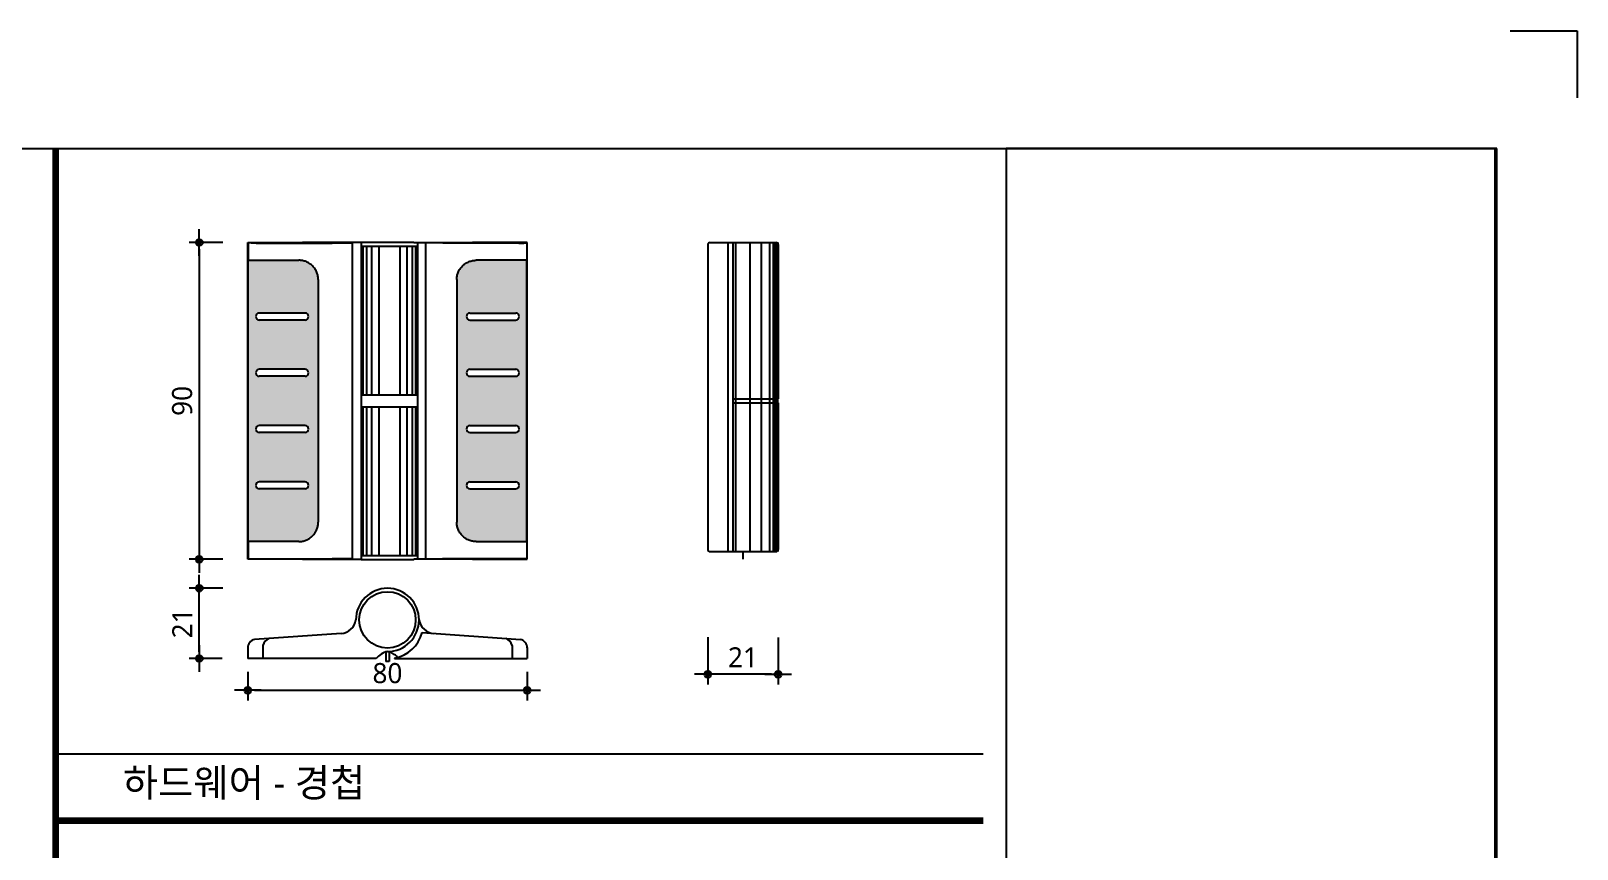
# Model space of a CAD drawing. Extents: x -256 to 8104, y -176 to 5714.
# Drawn here: x 5795 to 8104, y 4492 to 5714 of the extents above; entities that cross this region are included whole.
import ezdxf
from ezdxf.enums import TextEntityAlignment as Align

# ---------------------------------------------------------------- set-up
doc = ezdxf.new("R2010")
doc.units = 0
doc.header["$LTSCALE"] = 30
doc.layers.get('0').update_dxf_attribs({"linetype": 'CONTINUOUS'})
doc.layers.get('DEFPOINTS').update_dxf_attribs({"linetype": 'CONTINUOUS'})
for name, color, linetype in [('curior-0Line', 252, 'CONTINUOUS'), ('DIM', 7, 'CONTINUOUS'), ('TIT', 3, 'CONTINUOUS'), ('부자재', 4, 'CONTINUOUS'), ('해치', 8, 'CONTINUOUS')]:
    doc.layers.add(name, color=color, linetype=linetype)
doc.styles.add('돋움', font='malgun.ttf')
doc.dimstyles.new('10', dxfattribs={"dimscale": 10, "dimtxt": 3, "dimasz": 1, "dimexe": 1.5, "dimexo": 2, "dimgap": 1, "dimtad": 1, "dimdec": 0, "dimlunit": 6, "dimtxsty": '돋움', "dimblk": 'DIMDOT', "dimcen": -1, "dimdle": 1.5, "dimclrt": 3, "dimazin": 3, "dimtfac": 1, "dimtdec": 0, "dimtix": 1, "dimtmove": 2, "dimatfit": 3, "dimldrblk": 'DIMDOT', "dimarcsym": 0})

# ---------------------------------------------------------------- blocks, each defined once
blk = doc.blocks.new('DIMDOT')
at = {"linetype": 'Continuous'}
blk.add_line((-2, 0), (2, 0), dxfattribs=at)
for radius in [0.5, 0.25]:
    blk.add_circle((0, 0), radius, dxfattribs=at)
blk = doc.blocks.new('*D31')
at = {"layer": 'DEFPOINTS', "color": 0, "ltscale": 10, "transparency": 16777216}
for p in [(14422.8, 5574), (14367.8, 5100.9), (14422.8, 5100.9)]:
    blk.add_point(p, dxfattribs=at)
at = {"layer": 'DIM', "color": 0, "lineweight": -2, "ltscale": 10, "transparency": 16777216}
for p, q in [((14402.8, 5574), (14352.8, 5574)), ((14367.8, 5564), (14367.8, 5110.9)), ((14402.8, 5100.9), (14352.8, 5100.9))]:
    blk.add_line(p, q, dxfattribs=at)
at = {"layer": 'DIM', "color": 0, "lineweight": -2, "ltscale": 10, "transparency": 16777216, "xscale": 10, "yscale": 10, "zscale": 10}
for p, rotation in [((14367.8, 5574), 90), ((14367.8, 5100.9), 270)]:
    blk.add_blockref('DIMDOT', p, dxfattribs=dict(at, rotation=rotation))
at = {"layer": 'DIM', "color": 3, "ltscale": 10, "transparency": 16777216, "insert": (14342.3, 5337.5), "char_height": 30, "attachment_point": 5, "rotation": 90, "style": '돋움'}
blk.add_mtext('90', dxfattribs=at)
blk = doc.blocks.new('*D32')
at = {"layer": 'DEFPOINTS', "color": 0, "ltscale": 10, "transparency": 16777216}
for p in [(14440.4, 4952.7), (14857.5, 4952.7), (14857.5, 4905.3)]:
    blk.add_point(p, dxfattribs=at)
at = {"layer": 'DIM', "color": 0, "lineweight": -2, "ltscale": 10, "transparency": 16777216}
for p, q in [((14440.4, 4932.7), (14440.4, 4890.3)), ((14857.5, 4932.7), (14857.5, 4890.3)), ((14450.4, 4905.3), (14847.5, 4905.3))]:
    blk.add_line(p, q, dxfattribs=at)
at = {"layer": 'DIM', "color": 0, "lineweight": -2, "ltscale": 10, "transparency": 16777216, "xscale": 10, "yscale": 10, "zscale": 10, "rotation": 180}
blk.add_blockref('DIMDOT', (14440.4, 4905.3), dxfattribs=at)
at = {"layer": 'DIM', "color": 0, "lineweight": -2, "ltscale": 10, "transparency": 16777216, "xscale": 10, "yscale": 10, "zscale": 10}
blk.add_blockref('DIMDOT', (14857.5, 4905.3), dxfattribs=at)
at = {"layer": 'DIM', "color": 3, "ltscale": 10, "transparency": 16777216, "insert": (14648.9, 4930.8), "char_height": 30, "attachment_point": 5, "style": '돋움'}
blk.add_mtext('80', dxfattribs=at)
blk = doc.blocks.new('*D33')
at = {"layer": 'DEFPOINTS', "color": 0, "ltscale": 10, "transparency": 16777216}
for p in [(14367.8, 5057.7), (14422.8, 5057.7), (14422.1, 4952.7)]:
    blk.add_point(p, dxfattribs=at)
at = {"layer": 'DIM', "color": 0, "lineweight": -2, "ltscale": 10, "transparency": 16777216}
for p, q in [((14402.8, 5057.7), (14352.8, 5057.7)), ((14367.8, 4962.7), (14367.8, 5047.7)), ((14402.1, 4952.7), (14352.8, 4952.7))]:
    blk.add_line(p, q, dxfattribs=at)
at = {"layer": 'DIM', "color": 0, "lineweight": -2, "ltscale": 10, "transparency": 16777216, "xscale": 10, "yscale": 10, "zscale": 10}
for p, rotation in [((14367.8, 5057.7), 90), ((14367.8, 4952.7), 270)]:
    blk.add_blockref('DIMDOT', p, dxfattribs=dict(at, rotation=rotation))
at = {"layer": 'DIM', "color": 3, "ltscale": 10, "transparency": 16777216, "insert": (14342.5, 5005.2), "char_height": 30, "attachment_point": 5, "rotation": 90, "style": '돋움'}
blk.add_mtext('21', dxfattribs=at)
blk = doc.blocks.new('*D34')
at = {"layer": 'DEFPOINTS', "color": 0, "ltscale": 10, "transparency": 16777216}
for p in [(15127.3, 5004.9), (15232.3, 5004.1), (15127.3, 4929.2)]:
    blk.add_point(p, dxfattribs=at)
at = {"layer": 'DIM', "color": 0, "lineweight": -2, "ltscale": 10, "transparency": 16777216}
for p, q in [((15127.3, 4984.9), (15127.3, 4914.2)), ((15232.3, 4984.1), (15232.3, 4914.2)), ((15222.3, 4929.2), (15137.3, 4929.2))]:
    blk.add_line(p, q, dxfattribs=at)
at = {"layer": 'DIM', "color": 0, "lineweight": -2, "ltscale": 10, "transparency": 16777216, "xscale": 10, "yscale": 10, "zscale": 10, "rotation": 180}
blk.add_blockref('DIMDOT', (15127.3, 4929.2), dxfattribs=at)
at = {"layer": 'DIM', "color": 0, "lineweight": -2, "ltscale": 10, "transparency": 16777216, "xscale": 10, "yscale": 10, "zscale": 10}
blk.add_blockref('DIMDOT', (15232.3, 4929.2), dxfattribs=at)
at = {"layer": 'DIM', "color": 3, "ltscale": 10, "transparency": 16777216, "insert": (15179.8, 4954.5), "char_height": 30, "attachment_point": 5, "style": '돋움'}
blk.add_mtext('21', dxfattribs=at)
blk = doc.blocks.new('AURA_01', base_point=(8321.5, 175.8))
at = {"layer": '해치'}
h = blk.add_hatch(dxfattribs=at)
h.set_pattern_fill('DOTS', color=256, scale=2.628474)
h.set_pattern_definition([(0, (11478.674, 5909.0414), (2.086351, 4.172702), [0, -4.172702])])
edge = h.paths.add_edge_path()
edge.add_line((14440.9, 5127.4), (14441, 5127.4))
edge.add_spline(control_points=[(14441, 5127.4), (14441.2, 5127.4), (14452.7, 5127.4)], knot_values=[-0.724312, -0.724312, -0.724312, 0.724312, 0.724312, 0.724312], weights=[1, 0.748956, 1], degree=2, periodic=0)
edge.add_line((14452.7, 5127.4), (14516.6, 5127.4))
edge.add_spline(control_points=[(14516.6, 5127.4), (14545.5, 5127.4), (14545.5, 5156.4)], knot_values=[-1.570796, -1.570796, -1.570796, 0, 0, 0], weights=[1, 0.707107, 1], degree=2, periodic=0)
edge.add_line((14545.5, 5156.4), (14545.5, 5518.6))
edge.add_spline(control_points=[(14545.5, 5518.6), (14545.5, 5547.5), (14516.6, 5547.5)], knot_values=[0, 0, 0, 1.570796, 1.570796, 1.570796], weights=[1, 0.707107, 1], degree=2, periodic=0)
edge.add_line((14516.6, 5547.5), (14452.7, 5547.5))
edge.add_spline(control_points=[(14452.7, 5547.5), (14441.2, 5547.5), (14441, 5547.5)], knot_values=[-0.724312, -0.724312, -0.724312, 0.724312, 0.724312, 0.724312], weights=[1, 0.748956, 1], degree=2, periodic=0)
edge.add_line((14440.9, 5547.5), (14440.9, 5127.4))
h.paths.add_polyline_path([(14525.8, 5468.7, -0.414214), (14531.1, 5463.5, -0.414214), (14525.8, 5458.2), (14457.5, 5458.2, -0.414214), (14452.2, 5463.5, -0.414214), (14457.5, 5468.7)], flags=16)
h.paths.add_polyline_path([(14525.8, 5384.7, -0.414214), (14531.1, 5379.5, -0.414214), (14525.8, 5374.2), (14457.5, 5374.2, -0.414214), (14452.2, 5379.5, -0.414214), (14457.5, 5384.7)], flags=16)
h.paths.add_polyline_path([(14525.8, 5300.7, -0.414214), (14531.1, 5295.5, -0.414214), (14525.8, 5290.2), (14457.5, 5290.2, -0.414214), (14452.2, 5295.5, -0.414214), (14457.5, 5300.7)], flags=16)
h.paths.add_polyline_path([(14525.8, 5216.7, -0.414214), (14531.1, 5211.4, -0.414214), (14525.8, 5206.2), (14457.5, 5206.2, -0.414214), (14452.2, 5211.4, -0.414214), (14457.5, 5216.7)], flags=16)
h = blk.add_hatch(dxfattribs=at)
h.set_pattern_fill('DOTS', color=256, scale=2.628474)
h.set_pattern_definition([(0, (11004.0565, 5909.0414), (2.086351, 4.1727023), [0, -4.1727023])])
edge = h.paths.add_edge_path()
edge.add_spline(control_points=[(14752.3, 5518.6), (14752.3, 5547.5), (14781.3, 5547.5)], knot_values=[0, 0, 0, 1.570796, 1.570796, 1.570796], weights=[1, 0.707107, 1], degree=2, periodic=0)
edge.add_line((14781.3, 5547.5), (14845.2, 5547.5))
edge.add_spline(control_points=[(14845.2, 5547.5), (14856.7, 5547.5), (14856.9, 5547.5)], knot_values=[-0.724312, -0.724312, -0.724312, 0.724312, 0.724312, 0.724312], weights=[1, 0.748956, 1], degree=2, periodic=0)
edge.add_line((14857, 5547.5), (14857, 5127.4))
edge.add_line((14857, 5127.4), (14856.9, 5127.4))
edge.add_spline(control_points=[(14856.9, 5127.4), (14856.7, 5127.4), (14845.2, 5127.4)], knot_values=[-0.724312, -0.724312, -0.724312, 0.724312, 0.724312, 0.724312], weights=[1, 0.748956, 1], degree=2, periodic=0)
edge.add_line((14845.2, 5127.4), (14781.3, 5127.4))
edge.add_spline(control_points=[(14781.3, 5127.4), (14752.3, 5127.4), (14752.3, 5156.4)], knot_values=[-1.570796, -1.570796, -1.570796, 0, 0, 0], weights=[1, 0.707107, 1], degree=2, periodic=0)
edge.add_line((14752.3, 5156.4), (14752.3, 5518.6))
h.paths.add_polyline_path([(14772.1, 5468.7, 0.414214), (14766.8, 5463.5, 0.414214), (14772.1, 5458.2), (14840.4, 5458.2, 0.414214), (14845.7, 5463.5, 0.414214), (14840.4, 5468.7)], flags=16)
h.paths.add_polyline_path([(14772.1, 5384.7, 0.414214), (14766.8, 5379.5, 0.414214), (14772.1, 5374.2), (14840.4, 5374.2, 0.414214), (14845.7, 5379.5, 0.414214), (14840.4, 5384.7)], flags=16)
h.paths.add_polyline_path([(14772.1, 5300.7, 0.414214), (14766.8, 5295.5, 0.414214), (14772.1, 5290.2), (14840.4, 5290.2, 0.414214), (14845.7, 5295.5, 0.414214), (14840.4, 5300.7)], flags=16)
h.paths.add_polyline_path([(14772.1, 5216.7, 0.414214), (14766.8, 5211.4, 0.414214), (14772.1, 5206.2), (14840.4, 5206.2, 0.414214), (14845.7, 5211.4, 0.414214), (14840.4, 5216.7)], flags=16)
at = {"color": 2}
for p, q in [((16325.6, 5890), (16425.6, 5890)), ((16325.6, 5890), (16425.6, 5890)), ((16325.6, 5890), (16425.6, 5890)), ((16425.6, 5890), (16425.6, 5790)), ((16425.6, 5890), (16425.6, 5790)), ((16425.6, 5890), (16425.6, 5790)), ((15179.8, 5112.5), (15179.8, 5100.9))]:
    blk.add_line(p, q, dxfattribs=at)
at = {"color": 8}
blk.add_line((14153.5, 4810.5), (15538.7, 4810.5), dxfattribs=at)
at = {"color": 2}
for points in [[(8320.8, 5714.2), (15573.1, 5714.2), (15573.1, 175.8), (8320.8, 175.8)], [(8320.8, 5714.2), (15573.1, 5714.2), (15573.1, 175.8), (8320.8, 175.8)], [(8320.8, 5714.2), (16302.7, 5714.2), (16302.7, 175.8), (8320.8, 175.8)]]:
    blk.add_lwpolyline(points, close=True, dxfattribs=at)
at = {"color": 8, "const_width": 10}
for points in [[(14153.5, 175.8), (14153.5, 5714.2)], [(14153.5, 4710.5), (15538.7, 4710.5)]]:
    blk.add_lwpolyline(points, dxfattribs=at)
at = {"layer": 'curior-0Line'}
blk.add_line((15573.1, 5714.2), (15573.1, 176.6), dxfattribs=at)
blk.add_lwpolyline([(16305.6, 5714.2), (15573.1, 5714.2), (15573.1, 175.8), (16305.6, 175.8)], close=True, dxfattribs=at)
at = {"layer": '부자재'}
for p, q in [((14440.4, 5574), (14521.8, 5574)), ((14440.4, 5100.9), (14440.4, 5574)), ((14440.4, 5574), (14441, 5573.5)), ((14441, 5573.5), (14441, 5547.5)), ((14452.7, 5573.2), (14566.3, 5573)), ((14522, 5573.9), (14521.8, 5574)), ((14609.5, 5573.9), (14522, 5573.9)), ((14596.9, 5102.1), (14596.9, 5572.8)), ((14609.5, 5573.9), (14609.5, 5101)), ((14609.5, 5573.9), (14609.6, 5573.9)), ((14688.4, 5573.9), (14775.9, 5573.9)), ((14693.6, 5573.9), (14693.6, 5101)), ((14706.2, 5102.1), (14706.2, 5572.8)), ((14845.2, 5573.2), (14731.6, 5573)), ((14775.9, 5573.9), (14776.1, 5574)), ((14857.5, 5574), (14776.1, 5574)), ((14857.5, 5574), (14856.9, 5573.5)), ((14856.9, 5573.5), (14856.9, 5547.5)), ((14857.5, 5100.9), (14857.5, 5574)), ((15127.3, 5571), (15127.3, 5115.5)), ((15130.3, 5574), (15229.3, 5574)), ((15157.3, 5574), (15157.3, 5112.5)), ((15164.8, 5574), (15164.8, 5112.5)), ((15232.3, 5571), (15232.3, 5340.4)), ((14440.9, 5127.4), (14440.9, 5547.5)), ((14440.9, 5547.5), (14441, 5547.5)), ((14452.7, 5547.5), (14516.6, 5547.5)), ((14845.2, 5547.5), (14781.3, 5547.5)), ((14857, 5547.5), (14856.9, 5547.5)), ((14857, 5127.4), (14857, 5547.5)), ((14545.5, 5518.6), (14545.5, 5156.4)), ((14752.3, 5518.6), (14752.3, 5156.4)), ((14609.7, 5341), (14609.7, 5333.7)), ((15164.8, 5340.4), (15232.3, 5340.4)), ((15231.3, 5340.4), (15231.3, 5334.4)), ((15164.8, 5334.4), (15232.3, 5334.4)), ((15232.3, 5334.4), (15232.3, 5115.5)), ((14441, 5127.4), (14440.9, 5127.4)), ((14441, 5127.4), (14441, 5101.5)), ((14516.6, 5127.4), (14452.7, 5127.4)), ((14781.3, 5127.4), (14845.2, 5127.4)), ((14856.9, 5127.4), (14857, 5127.4)), ((14856.9, 5127.4), (14856.9, 5101.5)), ((15130.3, 5112.5), (15229.3, 5112.5)), ((14441, 5101.5), (14440.4, 5100.9)), ((14521.8, 5100.9), (14440.4, 5100.9)), ((14452.7, 5101.7), (14566.3, 5101.9)), ((14522, 5101), (14521.8, 5100.9)), ((14522, 5101), (14609.5, 5101)), ((14775.9, 5101), (14688.4, 5101)), ((14845.2, 5101.7), (14731.6, 5101.9)), ((14775.9, 5101), (14776.1, 5100.9)), ((14776.1, 5100.9), (14857.5, 5100.9)), ((14856.9, 5101.5), (14857.5, 5100.9)), ((14579.8, 4990.2), (14450.2, 4981.2)), ((14700.5, 4991.7), (14847.5, 4981.2)), ((14440.4, 4969.3), (14440.4, 4952.7)), ((14462.9, 4972.3), (14462.9, 4952.7)), ((14835, 4972.3), (14835, 4952.7)), ((14857.5, 4969.3), (14857.5, 4952.7)), ((14632.2, 4952.7), (14440.4, 4952.7)), ((14646.7, 4962.6), (14646.7, 4948.2)), ((14651.2, 4948.2), (14646.7, 4948.2)), ((14651.2, 4962.6), (14651.2, 4948.2)), ((14659.6, 4953.5), (14659.6, 4952.7)), ((14659.6, 4952.7), (14857.5, 4952.7))]:
    blk.add_line(p, q, dxfattribs=at)
blk.add_circle((14648.9, 5010.4), 42.1, dxfattribs=at)
for centre, radius, start, end in [((15130.3, 5571), 3, 90, 180), ((15229.3, 5571), 3, 0, 90), ((15130.3, 5115.5), 3, 180, 270), ((15229.3, 5115.5), 3, 270, 0), ((14648.9, 5010.4), 47.2, 270, 180), ((14578.6, 5013.5), 23.3, 272.9231, 352.4724), ((14650.6, 5004.2), 51.5, 280.084, 345.9792), ((14719.3, 5013.5), 23.3, 187.5276, 267.0769), ((14453, 4968.9), 12.6, 101.7765, 181.6712), ((14478.2, 4968.1), 15.9, 113.4077, 164.5497), ((14819.6, 4968.1), 15.9, 15.4503, 67.3004), ((14844.9, 4968.9), 12.6, 358.3288, 78.2235), ((14655.4, 4934.3), 29.6, 102.5267, 141.5475), ((14642.5, 4934.3), 29.6, 43.1003, 77.4733)]:
    blk.add_arc(centre, radius, start, end, dxfattribs=at)
for points, weights in [([(14452.7, 5573.2), (14441.2, 5573.3), (14441, 5573.5)], [1, 0.748955720789, 1]), ([(14596.9, 5572.8), (14583.4, 5573), (14566.3, 5573)], [1, 0.964784765128, 1]), ([(14609.5, 5573.9), (14609.5, 5573.9), (14609.5, 5573.9)], [1, 0.999924701899, 1]), ([(14845.2, 5573.2), (14856.7, 5573.3), (14856.9, 5573.5)], [1, 0.748955720789, 1]), ([(14441, 5547.5), (14441.2, 5547.5), (14452.7, 5547.5)], [1, 0.748955720789, 1]), ([(14545.5, 5518.6), (14545.5, 5547.5), (14516.6, 5547.5)], [1, 0.707106781187, 1]), ([(14752.3, 5518.6), (14752.3, 5547.5), (14781.3, 5547.5)], [1, 0.707106781187, 1]), ([(14856.9, 5547.5), (14856.7, 5547.5), (14845.2, 5547.5)], [1, 0.748955720789, 1]), ([(14609.5, 5333.7), (14609.5, 5333.7), (14609.5, 5333.7)], [1, 0.999862102782, 1]), ([(14516.6, 5127.4), (14545.5, 5127.4), (14545.5, 5156.4)], [1, 0.707106781187, 1]), ([(14781.3, 5127.4), (14752.3, 5127.4), (14752.3, 5156.4)], [1, 0.707106781187, 1]), ([(14452.7, 5127.4), (14441.2, 5127.4), (14441, 5127.4)], [1, 0.748955720789, 1]), ([(14845.2, 5127.4), (14856.7, 5127.4), (14856.9, 5127.4)], [1, 0.748955720789, 1]), ([(14441, 5101.5), (14441.2, 5101.7), (14452.7, 5101.7)], [1, 0.748955720789, 1]), ([(14566.3, 5101.9), (14583.4, 5101.9), (14596.9, 5102.1)], [1, 0.964784765128, 1]), ([(14609.6, 5100.8), (14609.5, 5100.8), (14609.5, 5100.8)], [1, 0.999734260157, 1]), ([(14856.9, 5101.5), (14856.7, 5101.7), (14845.2, 5101.7)], [1, 0.748955720789, 1])]:
    blk.add_rational_spline(points, weights, degree=2, dxfattribs=at)
for points, weights, knots in [([(14688.4, 5573.9), (14688.4, 5573.9), (14648.9, 5573.9), (14609.5, 5573.9), (14609.5, 5573.9)], [1, 0.707106781186, 1, 0.707106781186, 1], [-1.570796, -1.570796, -1.570796, 0, 0, 1.570796, 1.570796, 1.570796]), ([(14609.5, 5568.7), (14622.1, 5568.7), (14648.9, 5568.7), (14693.6, 5568.7), (14693.6, 5568.7)], [0.872453400774, 0.800943102543, 1, 0.707106781186, 1], [-1.067549, -1.067549, -1.067549, 0, 0, 1.570796, 1.570796, 1.570796]), ([(14693.6, 5346.3), (14693.6, 5346.3), (14653.6, 5346.3), (14623.7, 5346.3), (14609.5, 5346.3)], [1, 0.742797744768, 1, 0.794611058848, 0.917248923756], [-1.467114, -1.467114, -1.467114, 0, 0, 1.171564, 1.171564, 1.171564]), ([(14609.5, 5328.4), (14620.7, 5328.4), (14644.3, 5328.4), (14684.4, 5328.4), (14692.7, 5328.4)], [0.884455168565, 0.830422605945, 1, 0.742797744768, 1], [-0.967291, -0.967291, -0.967291, 0, 0, 1.467114, 1.467114, 1.467114]), ([(14693.6, 5106.1), (14693.6, 5106.1), (14648.9, 5106.1), (14622.1, 5106.1), (14609.5, 5106.1)], [1, 0.707106781186, 1, 0.800943102543, 0.872453400774], [-1.570796, -1.570796, -1.570796, 0, 0, 1.067549, 1.067549, 1.067549]), ([(14609.5, 5100.8), (14609.5, 5100.8), (14648.9, 5100.8), (14688.4, 5100.8), (14688.4, 5100.8)], [1, 0.707106781186, 1, 0.707106781186, 1], [-1.570796, -1.570796, -1.570796, 0, 0, 1.570796, 1.570796, 1.570796])]:
    blk.add_rational_spline(points, weights, degree=2, knots=knots, dxfattribs=at)
blk.add_open_spline([(14609.7, 5341), (14609.7, 5341), (14609.7, 5341), (14609.6, 5341), (14609.6, 5341), (14609.5, 5341.1)], degree=3, knots=[-0.00189331, -0.00189331, -0.00189331, -0.00189331, 0, 0, 0.05421316, 0.05421316, 0.05421316, 0.05421316], dxfattribs=at)
at = {"layer": '해치'}
for p, q in [((14612.1, 5568.7), (14612.1, 5346.3)), ((14617.4, 5568.7), (14617.4, 5346.3)), ((14625.3, 5568.7), (14625.3, 5346.3)), ((14635.8, 5568.7), (14635.8, 5346.3)), ((14667.3, 5568.7), (14667.3, 5346.3)), ((14677.9, 5568.7), (14677.9, 5346.3)), ((14685.7, 5568.7), (14685.7, 5346.3)), ((14691, 5568.7), (14691, 5346.3)), ((15169.4, 5112.5), (15169.4, 5574)), ((15190.4, 5112.5), (15190.4, 5574)), ((15207.4, 5112.5), (15207.4, 5574)), ((15220, 5112.5), (15220, 5574)), ((15225.6, 5112.5), (15225.6, 5574)), ((15228.5, 5112.5), (15228.5, 5574)), ((15230.4, 5112.5), (15230.4, 5574)), ((15231.5, 5112.5), (15231.5, 5574)), ((15231.9, 5340.4), (15231.9, 5574)), ((15232.2, 5340.4), (15232.2, 5574)), ((14525.8, 5468.7), (14457.5, 5468.7)), ((14525.8, 5458.2), (14457.5, 5458.2)), ((14772.1, 5468.7), (14840.4, 5468.7)), ((14772.1, 5458.2), (14840.4, 5458.2)), ((14525.8, 5384.7), (14457.5, 5384.7)), ((14772.1, 5384.7), (14840.4, 5384.7)), ((14525.8, 5374.2), (14457.5, 5374.2)), ((14772.1, 5374.2), (14840.4, 5374.2)), ((14612.1, 5328.4), (14612.1, 5106.1)), ((14617.4, 5328.4), (14617.4, 5106.1)), ((14625.3, 5328.4), (14625.3, 5106.1)), ((14635.8, 5328.4), (14635.8, 5106.1)), ((14667.3, 5328.4), (14667.3, 5106.1)), ((14677.9, 5328.4), (14677.9, 5106.1)), ((14685.7, 5328.4), (14685.7, 5106.1)), ((14691, 5328.4), (14691, 5106.1)), ((15231.9, 5112.5), (15231.9, 5334.4)), ((15232.2, 5112.5), (15232.2, 5334.4)), ((14525.8, 5300.7), (14457.5, 5300.7)), ((14525.8, 5290.2), (14457.5, 5290.2)), ((14772.1, 5300.7), (14840.4, 5300.7)), ((14772.1, 5290.2), (14840.4, 5290.2)), ((14525.8, 5216.7), (14457.5, 5216.7)), ((14525.8, 5206.2), (14457.5, 5206.2)), ((14772.1, 5216.7), (14840.4, 5216.7)), ((14772.1, 5206.2), (14840.4, 5206.2))]:
    blk.add_line(p, q, dxfattribs=at)
for centre, start, end in [((14457.5, 5463.5), 90, 180), ((14457.5, 5463.5), 180, 270), ((14525.8, 5463.5), 0, 90), ((14525.8, 5463.5), 270, 0), ((14772.1, 5463.5), 90, 180), ((14772.1, 5463.5), 180, 270), ((14840.4, 5463.5), 0, 90), ((14840.4, 5463.5), 270, 0), ((14457.5, 5379.5), 90, 180), ((14525.8, 5379.5), 0, 90), ((14772.1, 5379.5), 90, 180), ((14840.4, 5379.5), 0, 90), ((14457.5, 5379.5), 180, 270), ((14525.8, 5379.5), 270, 0), ((14772.1, 5379.5), 180, 270), ((14840.4, 5379.5), 270, 0), ((14457.5, 5295.5), 90, 180), ((14457.5, 5295.5), 180, 270), ((14525.8, 5295.5), 0, 90), ((14525.8, 5295.5), 270, 0), ((14772.1, 5295.5), 90, 180), ((14772.1, 5295.5), 180, 270), ((14840.4, 5295.5), 0, 90), ((14840.4, 5295.5), 270, 0), ((14457.5, 5211.4), 90, 180), ((14457.5, 5211.4), 180, 270), ((14525.8, 5211.4), 0, 90), ((14525.8, 5211.4), 270, 0), ((14772.1, 5211.4), 90, 180), ((14772.1, 5211.4), 180, 270), ((14840.4, 5211.4), 0, 90), ((14840.4, 5211.4), 270, 0)]:
    blk.add_arc(centre, 5.26, start, end, dxfattribs=at)
at = {"layer": 'TIT', "style": '돋움'}
blk.add_text('하드웨어 - 경첩', height=42, dxfattribs=at).set_placement((14615.9, 4746.2), align=Align.RIGHT)
at = {"layer": 'DIM', "ltscale": 10}
for base, p1, p2, angle, text, picture, middle in [((14367.8, 5100.9), (14422.8, 5574), (14422.8, 5100.9), 90, '90', '*D31', (14342.3, 5337.5)), ((14367.8, 5057.7), (14422.1, 4952.7), (14422.8, 5057.7), 90, '21', '*D33', (14342.5, 5005.2)), ((15127.3, 4929.2), (15232.3, 5004.1), (15127.3, 5004.9), 180, '21', '*D34', (15179.8, 4954.5))]:
    dim = blk.add_linear_dim(base=base, p1=p1, p2=p2, angle=angle, text=text, dimstyle='10', override={"dimtxsty": '돋움'}, dxfattribs=at)
    dim.commit()
    dim.dimension.update_dxf_attribs({"geometry": picture, "text_midpoint": middle})
dim = blk.add_linear_dim(base=(14857.5, 4905.3), p1=(14440.4, 4952.7), p2=(14857.5, 4952.7), text='80', dimstyle='10', override={"dimtxsty": '돋움'}, dxfattribs=at)
dim.commit()
dim.dimension.update_dxf_attribs({"geometry": '*D32', "text_midpoint": (14648.9, 4930.8)})

msp = doc.modelspace()

# ---------------------------------------------------------------- block references
msp.add_blockref('AURA_01', (0, 0))

doc.saveas('drawing.dxf')
